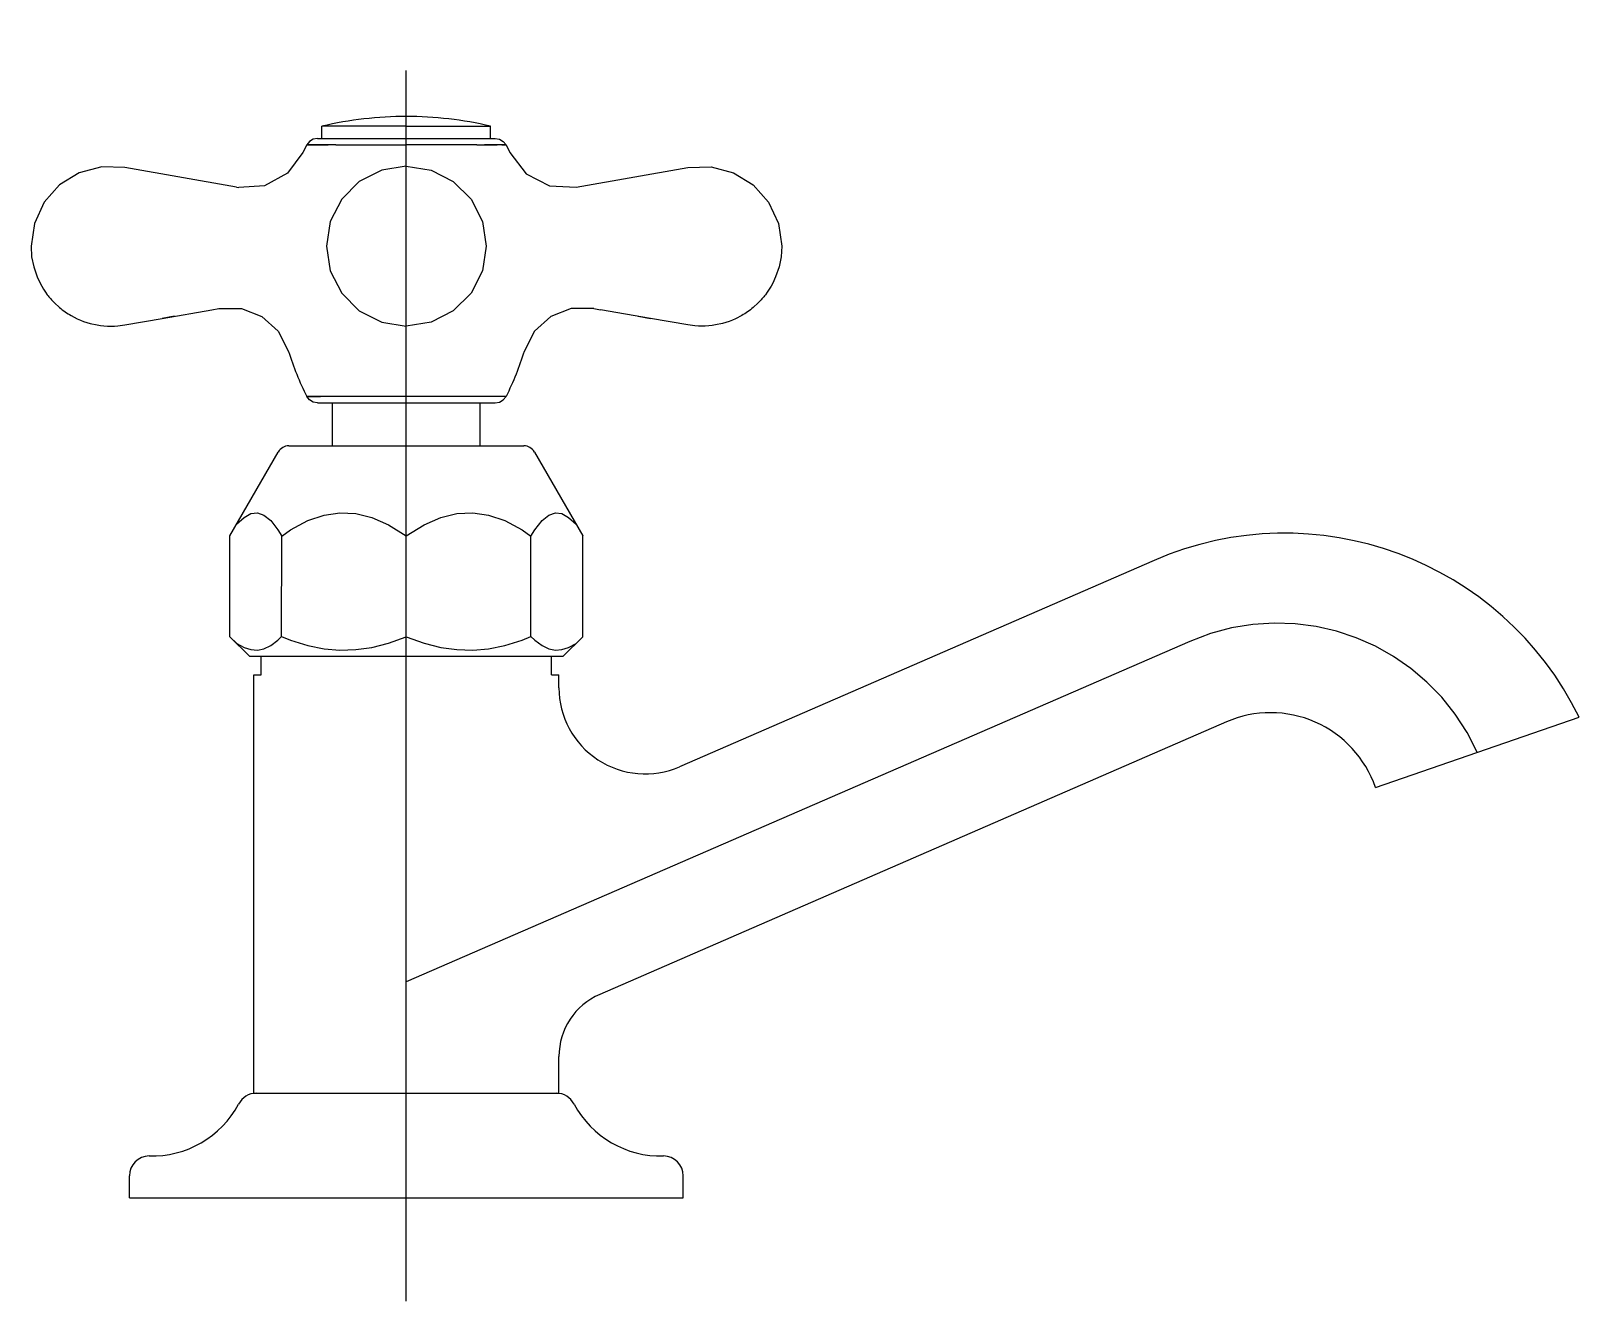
# Model space of a CAD drawing. Extents: x 46.881 to 47.006, y 0.038 to 0.141.
import ezdxf

# ---------------------------------------------------------------- set-up
doc = ezdxf.new("R2010")
doc.units = 0
doc.header["$LTSCALE"] = 0.2
doc.header["$MEASUREMENT"] = 0
doc.linetypes.add('AXES', pattern=[0.54, 0.3, -0.08, 0.08, -0.08])
doc.linetypes.add('CONTINU', pattern=[0])
doc.layers.get('0').update_dxf_attribs({"linetype": 'CONTINUOUS'})
doc.layers.add('DECA_EIXOS', color=5, linetype='AXES')

msp = doc.modelspace()

# ---------------------------------------------------------------- linework, layer by layer
at = {"linetype": 'CONTINU'}
for points in [[(46.91119, 0.13439, 0.057655), (46.90434, 0.1336)], [(46.91804, 0.1336, 0.057655), (46.91119, 0.13439)], [(46.88202, 0.11991, 0.033767), (46.8826, 0.11925)], [(46.94036, 0.11991, -0.033757), (46.93979, 0.11925)], [(46.88302, 0.11887, 0.044442), (46.88395, 0.11822)], [(46.93937, 0.11887, -0.044438), (46.93844, 0.11822)], [(46.90163, 0.11531, 0.043682), (46.9031, 0.11164)], [(46.92076, 0.11531, -0.043682), (46.91929, 0.11164)], [(46.90165, 0.10763, 0.26795), (46.90078, 0.10713)], [(46.9216, 0.10713, 0.267954), (46.92074, 0.10763)], [(47.00647, 0.08558, 0.401637), (46.97195, 0.09832)], [(46.92359, 0.08798, 0.540219), (46.93339, 0.08156)], [(46.98992, 0.07988, 0.437409), (46.97782, 0.0852)], [(46.9269, 0.06306, 0.298587), (46.92359, 0.05802)], [(46.89029, 0.04993, 0.283876), (46.89757, 0.05415)], [(46.899, 0.05503, 0.283486), (46.89757, 0.05415)], [(46.92482, 0.05415, 0.283487), (46.92339, 0.05503)], [(46.92482, 0.05415, 0.283875), (46.93209, 0.04993)], [(46.89029, 0.04993, 0.414208), (46.88869, 0.04833)], [(46.93369, 0.04833, 0.41421), (46.93209, 0.04993)]]:
    msp.add_lwpolyline(points, format="xyb", dxfattribs=at)
for points in [[(46.91119, 0.1336), (46.90434, 0.1336)], [(46.90434, 0.1326), (46.90434, 0.1336)], [(46.91119, 0.1336), (46.91804, 0.1336)], [(46.91804, 0.1326), (46.91804, 0.1336)], [(46.9031, 0.13209), (46.90279, 0.13146)], [(46.90397, 0.1326), (46.90362, 0.13254), (46.90332, 0.13236), (46.9031, 0.13209)], [(46.90547, 0.13209), (46.9031, 0.13209)], [(46.9031, 0.13209), (46.90485, 0.13209)], [(46.90397, 0.1326), (46.91842, 0.1326)], [(46.90547, 0.13209), (46.91119, 0.13209)], [(46.91692, 0.13209), (46.91119, 0.13209)], [(46.91692, 0.13209), (46.91857, 0.13209)], [(46.91929, 0.13209), (46.91753, 0.13209)], [(46.91842, 0.1326), (46.91877, 0.13254), (46.91907, 0.13236), (46.91929, 0.13209)], [(46.91894, 0.13209), (46.91929, 0.13209)], [(46.91929, 0.13209), (46.9196, 0.13146)], [(46.90279, 0.13146), (46.90154, 0.12979), (46.89966, 0.12877), (46.89758, 0.12863)], [(46.9196, 0.13146), (46.92093, 0.12973), (46.92282, 0.12875), (46.925, 0.12865)], [(46.88832, 0.13025), (46.88644, 0.1303), (46.88462, 0.12981), (46.88302, 0.12883)], [(46.89739, 0.12865), (46.88832, 0.13025)], [(46.91119, 0.13035), (46.90919, 0.13003), (46.90737, 0.1291), (46.90594, 0.12767), (46.90501, 0.12586), (46.9047, 0.12385)], [(46.91119, 0.13035), (46.9132, 0.13003), (46.91501, 0.1291), (46.91645, 0.12767), (46.91737, 0.12586), (46.91769, 0.12385)], [(46.925, 0.12865), (46.93407, 0.13025)], [(46.93407, 0.13025), (46.93595, 0.1303), (46.93777, 0.12981), (46.93937, 0.12883)], [(46.88302, 0.12883), (46.88177, 0.12742), (46.88097, 0.12571), (46.8807, 0.12385)], [(46.89739, 0.12865), (46.89758, 0.12863)], [(46.93937, 0.12883), (46.94062, 0.12742), (46.94142, 0.12571), (46.94169, 0.12385)], [(46.8807, 0.12385), (46.88075, 0.123), (46.88092, 0.12217), (46.88119, 0.12136)], [(46.9047, 0.12385), (46.90501, 0.12184), (46.90594, 0.12003), (46.90737, 0.11859), (46.90919, 0.11767), (46.91119, 0.11735)], [(46.91769, 0.12385), (46.91737, 0.12184), (46.91645, 0.12003), (46.91501, 0.11859), (46.9132, 0.11767), (46.91119, 0.11735)], [(46.94169, 0.12385), (46.94164, 0.123), (46.94147, 0.12217), (46.94119, 0.12136)], [(46.88119, 0.12136), (46.88143, 0.12085)], [(46.88143, 0.12085), (46.88157, 0.1206)], [(46.94096, 0.12085), (46.94082, 0.1206)], [(46.94119, 0.12136), (46.94096, 0.12085)], [(46.88157, 0.1206), (46.88171, 0.12036)], [(46.88171, 0.12036), (46.88187, 0.12012)], [(46.88187, 0.12012), (46.88202, 0.11991)], [(46.94052, 0.12012), (46.94036, 0.11991)], [(46.94067, 0.12036), (46.94052, 0.12012)], [(46.94082, 0.1206), (46.94067, 0.12036)], [(46.8826, 0.11925), (46.88302, 0.11887)], [(46.89136, 0.11798), (46.8954, 0.11869)], [(46.8954, 0.11869), (46.89597, 0.11879)], [(46.89597, 0.11879), (46.8978, 0.11878), (46.89946, 0.11813), (46.90079, 0.11694), (46.90163, 0.11531)], [(46.92642, 0.11879), (46.92458, 0.11878), (46.92293, 0.11813), (46.9216, 0.11694), (46.92076, 0.11531)], [(46.92642, 0.11879), (46.92698, 0.11869)], [(46.93103, 0.11798), (46.92698, 0.11869)], [(46.93979, 0.11925), (46.93937, 0.11887)], [(46.88395, 0.11822), (46.88446, 0.11796)], [(46.88446, 0.11796), (46.88471, 0.11784)], [(46.88471, 0.11784), (46.88497, 0.11774)], [(46.88497, 0.11774), (46.88524, 0.11765)], [(46.88524, 0.11765), (46.88551, 0.11757)], [(46.88551, 0.11757), (46.88607, 0.11745)], [(46.88607, 0.11745), (46.88634, 0.11741)], [(46.88634, 0.11741), (46.88662, 0.11738)], [(46.88662, 0.11738), (46.88691, 0.11736)], [(46.88691, 0.11736), (46.88719, 0.11735)], [(46.88719, 0.11735), (46.88747, 0.11735)], [(46.88747, 0.11735), (46.88775, 0.11737)], [(46.88775, 0.11737), (46.88832, 0.11745)], [(46.88832, 0.11745), (46.89136, 0.11798)], [(46.89237, 0.11816), (46.89136, 0.11798)], [(46.93002, 0.11816), (46.93103, 0.11798)], [(46.93407, 0.11745), (46.93103, 0.11798)], [(46.93464, 0.11737), (46.93407, 0.11745)], [(46.93492, 0.11735), (46.93464, 0.11737)], [(46.9352, 0.11735), (46.93492, 0.11735)], [(46.93548, 0.11736), (46.9352, 0.11735)], [(46.93576, 0.11738), (46.93548, 0.11736)], [(46.93604, 0.11741), (46.93576, 0.11738)], [(46.93632, 0.11745), (46.93604, 0.11741)], [(46.93688, 0.11757), (46.93632, 0.11745)], [(46.93715, 0.11765), (46.93688, 0.11757)], [(46.93741, 0.11774), (46.93715, 0.11765)], [(46.93768, 0.11784), (46.93741, 0.11774)], [(46.93793, 0.11796), (46.93768, 0.11784)], [(46.93844, 0.11822), (46.93793, 0.11796)], [(46.90397, 0.11113), (46.90362, 0.11119), (46.90332, 0.11137), (46.9031, 0.11164)], [(46.90547, 0.11164), (46.9031, 0.11164)], [(46.9031, 0.11164), (46.90422, 0.11164)], [(46.90397, 0.11113), (46.91842, 0.11113)], [(46.90519, 0.10913), (46.90519, 0.11113)], [(46.90519, 0.10763), (46.90519, 0.11113)], [(46.90519, 0.11113), (46.91719, 0.11113)], [(46.91119, 0.11164), (46.90547, 0.11164)], [(46.91929, 0.11164), (46.91119, 0.11164)], [(46.91692, 0.11164), (46.91119, 0.11164)], [(46.91717, 0.11164), (46.91692, 0.11164)], [(46.91719, 0.10913), (46.91719, 0.11113)], [(46.91719, 0.10763), (46.91719, 0.11113)], [(46.91842, 0.11113), (46.91877, 0.11119), (46.91907, 0.11137), (46.91929, 0.11164)], [(46.89685, 0.10032), (46.90078, 0.10713)], [(46.90165, 0.10763), (46.92074, 0.10763)], [(46.9216, 0.10713), (46.92554, 0.10032)], [(46.89801, 0.10182), (46.89855, 0.10214)], [(46.89855, 0.10214), (46.89909, 0.1022)], [(46.89909, 0.1022), (46.89962, 0.10201)], [(46.89962, 0.10201), (46.90017, 0.10156)], [(46.90318, 0.10156), (46.90451, 0.10201)], [(46.90451, 0.10201), (46.9058, 0.1022)], [(46.9058, 0.1022), (46.90709, 0.10214)], [(46.90709, 0.10214), (46.90839, 0.10182)], [(46.914, 0.10182), (46.9153, 0.10214)], [(46.9153, 0.10214), (46.91659, 0.1022)], [(46.91659, 0.1022), (46.91788, 0.10201)], [(46.91788, 0.10201), (46.9192, 0.10156)], [(46.92222, 0.10156), (46.92277, 0.10201)], [(46.92277, 0.10201), (46.9233, 0.1022)], [(46.9233, 0.1022), (46.92383, 0.10214)], [(46.92383, 0.10214), (46.92438, 0.10182)], [(46.89685, 0.10032), (46.89739, 0.10126)], [(46.89739, 0.10126), (46.89801, 0.10182)], [(46.90017, 0.10156), (46.90075, 0.10081)], [(46.90075, 0.10081), (46.90108, 0.1003)], [(46.90108, 0.1003), (46.90179, 0.10081)], [(46.90179, 0.10081), (46.90318, 0.10156)], [(46.90839, 0.10182), (46.90975, 0.10122)], [(46.90975, 0.10122), (46.91119, 0.10032)], [(46.91119, 0.10032), (46.91264, 0.10122)], [(46.91264, 0.10122), (46.914, 0.10182)], [(46.9192, 0.10156), (46.9206, 0.10081)], [(46.9206, 0.10081), (46.92131, 0.1003)], [(46.92131, 0.1003), (46.92164, 0.10081)], [(46.92164, 0.10081), (46.92222, 0.10156)], [(46.92438, 0.10182), (46.92499, 0.10126)], [(46.92499, 0.10126), (46.92554, 0.10032)], [(46.89685, 0.09212), (46.89685, 0.10032)], [(46.90104, 0.09213), (46.90108, 0.1003)], [(46.91119, 0.09212), (46.91119, 0.10032)], [(46.92131, 0.09213), (46.92131, 0.1003)], [(46.92554, 0.09212), (46.92554, 0.10032)], [(46.97195, 0.09832), (46.93339, 0.08156)], [(46.89685, 0.09212), (46.89741, 0.09156)], [(46.89685, 0.09212), (46.89844, 0.09053)], [(46.90017, 0.09141), (46.90075, 0.09184)], [(46.90075, 0.09184), (46.90104, 0.09213)], [(46.90104, 0.09213), (46.90179, 0.09184)], [(46.90179, 0.09184), (46.90318, 0.09141)], [(46.90975, 0.0916), (46.91119, 0.09212)], [(46.91119, 0.09212), (46.91264, 0.0916)], [(46.9192, 0.09141), (46.9206, 0.09184)], [(46.9206, 0.09184), (46.92131, 0.09213)], [(46.92131, 0.09213), (46.92164, 0.09184)], [(46.92164, 0.09184), (46.92222, 0.09141)], [(46.92394, 0.09053), (46.92554, 0.09212)], [(46.92498, 0.09156), (46.92554, 0.09212)], [(46.89741, 0.09156), (46.89801, 0.09125)], [(46.89801, 0.09125), (46.89855, 0.09107)], [(46.89855, 0.09107), (46.89909, 0.09103)], [(46.89909, 0.09103), (46.89962, 0.09114)], [(46.89962, 0.09114), (46.90017, 0.09141)], [(46.90318, 0.09141), (46.90451, 0.09114)], [(46.90451, 0.09114), (46.9058, 0.09103)], [(46.9058, 0.09103), (46.90709, 0.09107)], [(46.90709, 0.09107), (46.90839, 0.09125)], [(46.90839, 0.09125), (46.90975, 0.0916)], [(46.91264, 0.0916), (46.914, 0.09125)], [(46.914, 0.09125), (46.9153, 0.09107)], [(46.9153, 0.09107), (46.91659, 0.09103)], [(46.91659, 0.09103), (46.91788, 0.09114)], [(46.91788, 0.09114), (46.9192, 0.09141)], [(46.92222, 0.09141), (46.92277, 0.09114)], [(46.92277, 0.09114), (46.9233, 0.09103)], [(46.9233, 0.09103), (46.92383, 0.09107)], [(46.92383, 0.09107), (46.92438, 0.09125)], [(46.92438, 0.09125), (46.92498, 0.09156)], [(46.89844, 0.09053), (46.92394, 0.09053)], [(46.89939, 0.08903), (46.89939, 0.09053)], [(46.92299, 0.08903), (46.92299, 0.09053)], [(46.89879, 0.05502), (46.89879, 0.08903)], [(46.89879, 0.08903), (46.89939, 0.08903)], [(46.92299, 0.08903), (46.92359, 0.08903)], [(46.92359, 0.08798), (46.92359, 0.08903)], [(46.98992, 0.07988), (47.00647, 0.08558)], [(46.97782, 0.0852), (46.9269, 0.06306)], [(46.92359, 0.05502), (46.92359, 0.05802)], [(46.92359, 0.05502), (46.89879, 0.05502)], [(46.88869, 0.04653), (46.88869, 0.04833)], [(46.93369, 0.04653), (46.93369, 0.04833)], [(46.88869, 0.04653), (46.93369, 0.04653)]]:
    msp.add_lwpolyline(points, dxfattribs=at)
at = {"layer": 'DECA_EIXOS'}
for points in [[(46.91119, 0.03814), (46.91119, 0.14134)], [(46.97484, 0.09174), (46.91119, 0.06407)]]:
    msp.add_lwpolyline(points, dxfattribs=at)
msp.add_lwpolyline([(46.99819, 0.08273, 0.410975), (46.97484, 0.09174)], format="xyb", dxfattribs=at)

doc.saveas('drawing.dxf')
